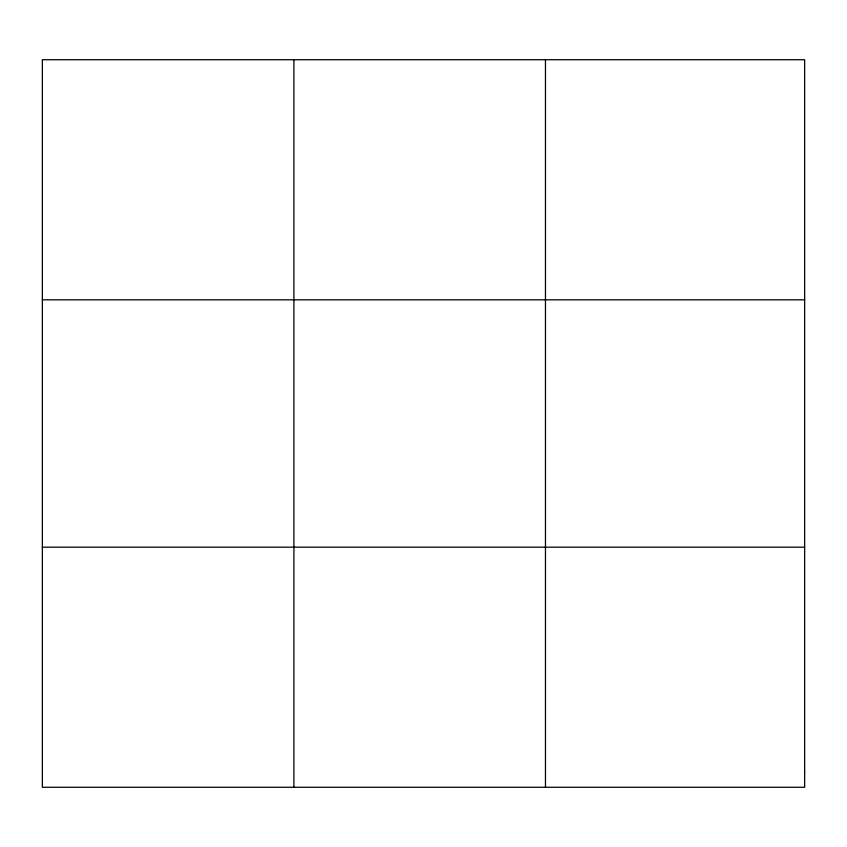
<?xml version="1.0" encoding="UTF-8"?>
<svg xmlns="http://www.w3.org/2000/svg" width="847" height="847" viewBox="0 0 847 847"><rect width="100%" height="100%" fill="white"/><g stroke="black" fill="none" stroke-linecap="round" stroke-linejoin="round"><path stroke-width="1.27" d="M293.909 59.724L293.909 787.276M545.468 59.724L545.468 787.276M42.35 299.817L804.65 299.817M42.35 547.183L804.65 547.183M804.65 771.268L804.65 787.276L42.35 787.276L42.35 59.724L804.65 59.724L804.65 771.268"/></g></svg>
